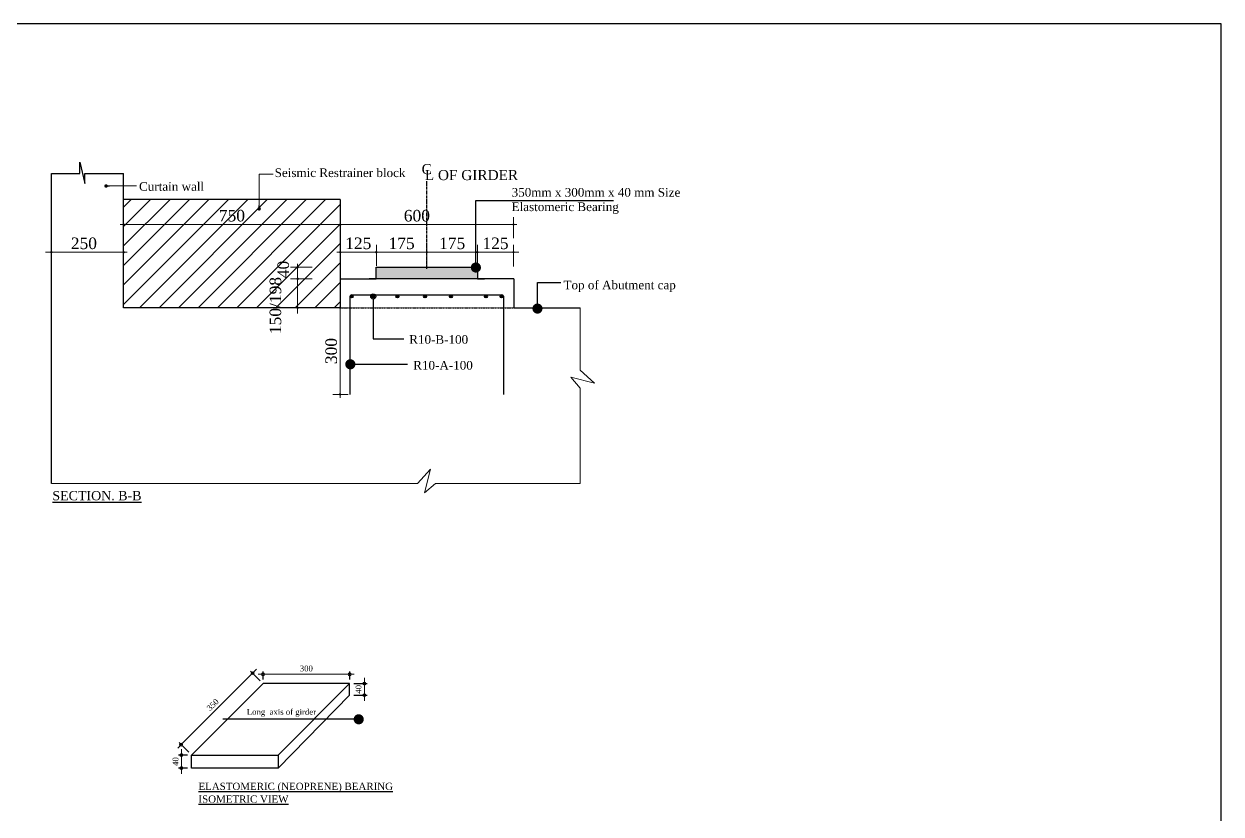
# Model space of a CAD drawing. Header units: millimetres. Extents: x -29779 to 80452, y -13100 to 39577.
# Drawn here: x -8310 to -4166, y 5066 to 7800 of the extents above; entities that cross this region are included whole.
import ezdxf

# ---------------------------------------------------------------- set-up
doc = ezdxf.new("R2010")
doc.units = ezdxf.units.MM
doc.header["$LTSCALE"] = 3
doc.linetypes.add('CENTER', pattern=[50.8, 31.75, -6.35, 6.35, -6.35])
doc.linetypes.add('HIDDEN', pattern=[9.525, 6.35, -3.175])
for name, color, linetype in [('Bearing  peat', 11, 'Continuous'), ('Center Line', 34, 'Continuous'), ('Extra Line', 70, 'Continuous'), ('Girder Line', 11, 'Continuous'), ('Hatching', 35, 'Continuous'), ('Text', 7, 'Continuous')]:
    doc.layers.add(name, color=color, linetype=linetype)
for name, color, linetype, lineweight in [('Ber', 12, 'Continuous', 30), ('Dimision', 4, 'Continuous', 13), ('hatch', 253, 'Continuous', 13)]:
    doc.layers.add(name, color=color, linetype=linetype, lineweight=lineweight)
doc.styles.get("Standard").update_dxf_attribs({"font": 'times.ttf'})
doc.styles.add('TNR', font='times.ttf')
doc.dimstyles.new('dim_20', dxfattribs={"dimscale": 0, "dimtxt": 20, "dimasz": 0.2, "dimexe": 25, "dimexo": 10, "dimgap": 10, "dimtad": 1, "dimdec": 0, "dimtxsty": 'Standard', "dimblk": 'D_TIC', "dimcen": 0, "dimclrd": 256, "dimclre": 256, "dimclrt": 256, "dimadec": 0, "dimazin": 0, "dimtfac": 1, "dimtdec": 0, "dimtix": 1, "dimtmove": 0, "dimatfit": 3, "dimldrblk": 'DOT', "dimfxl": 50, "dimfxlon": 1, "dimlwd": -1, "dimlwe": -1, "dimarcsym": 0})
doc.dimstyles.new('ISO-25', dxfattribs={"dimtxt": 15, "dimasz": 15, "dimexe": 20, "dimexo": 10.625, "dimgap": 15, "dimtad": 1, "dimdec": 1, "dimdsep": 46, "dimtxsty": 'Standard', "dimblk": 'DOT', "dimcen": 2.5, "dimclrd": 256, "dimclre": 256, "dimclrt": 256, "dimadec": 0, "dimazin": 0, "dimtfac": 1, "dimtdec": 1, "dimtix": 1, "dimtmove": 0, "dimatfit": 3, "dimldrblk": 'DOT', "dimfxl": 1, "dimlwd": -1, "dimarcsym": 0})

# ---------------------------------------------------------------- blocks, each defined once
blk = doc.blocks.new('_Dot')
at = {"color": 0, "linetype": 'ByBlock', "lineweight": -2}
blk.add_line((-0.5, 0), (-1, 0), dxfattribs=at)
at = {"color": 0, "linetype": 'ByBlock', "const_width": 0.5}
blk.add_lwpolyline([(-0.25, 0, 1), (0.25, 0, 1)], format="xyb", close=True, dxfattribs=at)
blk = doc.blocks.new('D_TIC')
at = {"layer": 'Dimision', "ltscale": 5}
for p, q in [((-60, 0), (60, 0)), ((0, 60), (0, -60))]:
    blk.add_line(p, q, dxfattribs=at)
at = {"layer": 'Dimision', "ltscale": 5, "const_width": 20}
blk.add_lwpolyline([(-10, 0, 1), (10, 0, 1)], format="xyb", close=True, dxfattribs=at)
blk = doc.blocks.new('*D568')
at = {"layer": 'Defpoints', "color": 0, "transparency": 16777216}
for p in [(-8215.1, 7010.4), (-8215.1, 6945.9), (-7965.1, 6932.2)]:
    blk.add_point(p, dxfattribs=at)
at = {"layer": 'Dimision', "transparency": 16777216}
for p, q in [((-8215.1, 6960.4), (-8215.1, 7035.4)), ((-7965.3, 7010.4), (-8214.9, 7010.4)), ((-7965.1, 6960.4), (-7965.1, 7035.4))]:
    blk.add_line(p, q, dxfattribs=at)
at = {"layer": 'Dimision', "transparency": 16777216, "xscale": 0.2, "yscale": 0.2, "zscale": 0.2, "rotation": 180}
blk.add_blockref('D_TIC', (-8215.1, 7010.4), dxfattribs=at)
at = {"layer": 'Dimision', "transparency": 16777216, "xscale": 0.2, "yscale": 0.2, "zscale": 0.2}
blk.add_blockref('D_TIC', (-7965.1, 7010.4), dxfattribs=at)
at = {"layer": 'Dimision', "transparency": 16777216, "insert": (-8102.6, 7040.8), "char_height": 40, "attachment_point": 5}
blk.add_mtext('250', dxfattribs=at)
blk = doc.blocks.new('*D570')
at = {"layer": 'Defpoints', "color": 0, "transparency": 16777216}
for p in [(-7223.5, 6918.1), (-7362.5, 6818.1), (-7252.3, 6818.1)]:
    blk.add_point(p, dxfattribs=at)
at = {"layer": 'Dimision', "transparency": 16777216}
for p, q in [((-7312.5, 6918.1), (-7387.5, 6918.1)), ((-7362.5, 6917.9), (-7362.5, 6818.3)), ((-7312.5, 6818.1), (-7387.5, 6818.1))]:
    blk.add_line(p, q, dxfattribs=at)
at = {"layer": 'Dimision', "transparency": 16777216, "xscale": 0.2, "yscale": 0.2, "zscale": 0.2}
for p, rotation in [((-7362.5, 6918.1), 90), ((-7362.5, 6818.1), 270)]:
    blk.add_blockref('D_TIC', p, dxfattribs=dict(at, rotation=rotation))
at = {"layer": 'Dimision', "transparency": 16777216, "insert": (-7439.3, 6825.6), "char_height": 40, "attachment_point": 5, "rotation": 90}
blk.add_mtext('150/198', dxfattribs=at)
blk = doc.blocks.new('*D573')
at = {"layer": 'Defpoints', "color": 0, "transparency": 16777216}
for p in [(-6740.1, 7010.4), (-6915.1, 6954.3), (-6740.1, 6953.1)]:
    blk.add_point(p, dxfattribs=at)
at = {"layer": 'Dimision', "transparency": 16777216}
for p, q in [((-6915.1, 6964.3), (-6915.1, 7035.4)), ((-6914.9, 7010.4), (-6740.3, 7010.4)), ((-6740.1, 6963.1), (-6740.1, 7035.4))]:
    blk.add_line(p, q, dxfattribs=at)
at = {"layer": 'Dimision', "transparency": 16777216, "xscale": 0.2, "yscale": 0.2, "zscale": 0.2, "rotation": 180}
blk.add_blockref('D_TIC', (-6915.1, 7010.4), dxfattribs=at)
at = {"layer": 'Dimision', "transparency": 16777216, "xscale": 0.2, "yscale": 0.2, "zscale": 0.2}
blk.add_blockref('D_TIC', (-6740.1, 7010.4), dxfattribs=at)
at = {"layer": 'Dimision', "transparency": 16777216, "insert": (-6827.6, 7040.8), "char_height": 40, "attachment_point": 5}
blk.add_mtext('175', dxfattribs=at)
blk = doc.blocks.new('*D574')
at = {"layer": 'Defpoints', "color": 0, "transparency": 16777216}
for p in [(-7090.1, 7010.4), (-7090.1, 6953.1), (-6915.1, 6954.3)]:
    blk.add_point(p, dxfattribs=at)
at = {"layer": 'Dimision', "transparency": 16777216}
for p, q in [((-7090.1, 6963.1), (-7090.1, 7035.4)), ((-6915.3, 7010.4), (-7089.9, 7010.4)), ((-6915.1, 6964.3), (-6915.1, 7035.4))]:
    blk.add_line(p, q, dxfattribs=at)
at = {"layer": 'Dimision', "transparency": 16777216, "xscale": 0.2, "yscale": 0.2, "zscale": 0.2, "rotation": 180}
blk.add_blockref('D_TIC', (-7090.1, 7010.4), dxfattribs=at)
at = {"layer": 'Dimision', "transparency": 16777216, "xscale": 0.2, "yscale": 0.2, "zscale": 0.2}
blk.add_blockref('D_TIC', (-6915.1, 7010.4), dxfattribs=at)
at = {"layer": 'Dimision', "transparency": 16777216, "insert": (-7002.6, 7040.8), "char_height": 40, "attachment_point": 5}
blk.add_mtext('175', dxfattribs=at)
blk = doc.blocks.new('*D575')
at = {"layer": 'Defpoints', "color": 0, "transparency": 16777216}
for p in [(-7215.1, 7010.4), (-7215.1, 6934.6), (-7090.1, 6958.1)]:
    blk.add_point(p, dxfattribs=at)
at = {"layer": 'Dimision', "transparency": 16777216}
for p, q in [((-7215.1, 6960.4), (-7215.1, 7035.4)), ((-7090.3, 7010.4), (-7214.9, 7010.4)), ((-7090.1, 6968.1), (-7090.1, 7035.4))]:
    blk.add_line(p, q, dxfattribs=at)
at = {"layer": 'Dimision', "transparency": 16777216, "xscale": 0.2, "yscale": 0.2, "zscale": 0.2, "rotation": 180}
blk.add_blockref('D_TIC', (-7215.1, 7010.4), dxfattribs=at)
at = {"layer": 'Dimision', "transparency": 16777216, "xscale": 0.2, "yscale": 0.2, "zscale": 0.2}
blk.add_blockref('D_TIC', (-7090.1, 7010.4), dxfattribs=at)
at = {"layer": 'Dimision', "transparency": 16777216, "insert": (-7152.6, 7040.8), "char_height": 40, "attachment_point": 5}
blk.add_mtext('125', dxfattribs=at)
blk = doc.blocks.new('*D576')
at = {"layer": 'Defpoints', "color": 0, "transparency": 16777216}
for p in [(-6615.1, 7010.4), (-6740.1, 6953.1), (-6615.1, 6934.6)]:
    blk.add_point(p, dxfattribs=at)
at = {"layer": 'Dimision', "transparency": 16777216}
for p, q in [((-6740.1, 6963.1), (-6740.1, 7035.4)), ((-6739.9, 7010.4), (-6615.3, 7010.4)), ((-6615.1, 6960.4), (-6615.1, 7035.4))]:
    blk.add_line(p, q, dxfattribs=at)
at = {"layer": 'Dimision', "transparency": 16777216, "xscale": 0.2, "yscale": 0.2, "zscale": 0.2, "rotation": 180}
blk.add_blockref('D_TIC', (-6740.1, 7010.4), dxfattribs=at)
at = {"layer": 'Dimision', "transparency": 16777216, "xscale": 0.2, "yscale": 0.2, "zscale": 0.2}
blk.add_blockref('D_TIC', (-6615.1, 7010.4), dxfattribs=at)
at = {"layer": 'Dimision', "transparency": 16777216, "insert": (-6677.6, 7040.8), "char_height": 40, "attachment_point": 5}
blk.add_mtext('125', dxfattribs=at)
blk = doc.blocks.new('*D577')
at = {"layer": 'Defpoints', "color": 0, "transparency": 16777216}
for p in [(-6615.1, 7106.1), (-7215.1, 7049.1), (-6615.1, 7049.1)]:
    blk.add_point(p, dxfattribs=at)
at = {"layer": 'Dimision', "transparency": 16777216}
for p, q in [((-7215.1, 7059.1), (-7215.1, 7131.1)), ((-6615.1, 7059.1), (-6615.1, 7131.1)), ((-7214.9, 7106.1), (-6615.3, 7106.1))]:
    blk.add_line(p, q, dxfattribs=at)
at = {"layer": 'Dimision', "transparency": 16777216, "xscale": 0.2, "yscale": 0.2, "zscale": 0.2, "rotation": 180}
blk.add_blockref('D_TIC', (-7215.1, 7106.1), dxfattribs=at)
at = {"layer": 'Dimision', "transparency": 16777216, "xscale": 0.2, "yscale": 0.2, "zscale": 0.2}
blk.add_blockref('D_TIC', (-6615.1, 7106.1), dxfattribs=at)
at = {"layer": 'Dimision', "transparency": 16777216, "insert": (-6949.7, 7136.4), "char_height": 40, "attachment_point": 5}
blk.add_mtext('600', dxfattribs=at)
blk = doc.blocks.new('*D578')
at = {"layer": 'Defpoints', "color": 0, "transparency": 16777216}
for p in [(-7362.5, 6958.1), (-7090.1, 6958.1), (-7254.4, 6918.1)]:
    blk.add_point(p, dxfattribs=at)
at = {"layer": 'Dimision', "transparency": 16777216}
for p, q in [((-7312.5, 6958.1), (-7387.5, 6958.1)), ((-7362.5, 6918.3), (-7362.5, 6957.9)), ((-7312.5, 6918.1), (-7387.5, 6918.1))]:
    blk.add_line(p, q, dxfattribs=at)
at = {"layer": 'Dimision', "transparency": 16777216, "xscale": 0.2, "yscale": 0.2, "zscale": 0.2}
for p, rotation in [((-7362.5, 6958.1), 90), ((-7362.5, 6918.1), 270)]:
    blk.add_blockref('D_TIC', p, dxfattribs=dict(at, rotation=rotation))
at = {"layer": 'Dimision', "transparency": 16777216, "insert": (-7412.2, 6950.4), "char_height": 40, "attachment_point": 5, "rotation": 90}
blk.add_mtext('40', dxfattribs=at)
blk = doc.blocks.new('*D609')
at = {"layer": 'Defpoints', "color": 0, "linetype": 'Continuous', "ltscale": 0.1, "transparency": 16777216}
for p in [(-7965.1, 7106.1), (-7965.1, 7105.8), (-7215.1, 7049.1)]:
    blk.add_point(p, dxfattribs=at)
at = {"layer": 'Dimision', "ltscale": 0.1, "transparency": 16777216}
for p, q in [((-7965.1, 7106.1), (-7965.1, 7131.1)), ((-7215.1, 7059.1), (-7215.1, 7131.1)), ((-7215.3, 7106.1), (-7964.9, 7106.1))]:
    blk.add_line(p, q, dxfattribs=at)
at = {"layer": 'Dimision', "linetype": 'Continuous', "ltscale": 0.1, "transparency": 16777216, "xscale": 0.2, "yscale": 0.2, "zscale": 0.2, "rotation": 180}
blk.add_blockref('D_TIC', (-7965.1, 7106.1), dxfattribs=at)
at = {"layer": 'Dimision', "linetype": 'Continuous', "ltscale": 0.1, "transparency": 16777216, "xscale": 0.2, "yscale": 0.2, "zscale": 0.2}
blk.add_blockref('D_TIC', (-7215.1, 7106.1), dxfattribs=at)
at = {"layer": 'Dimision', "linetype": 'Continuous', "ltscale": 0.1, "transparency": 16777216, "insert": (-7590.1, 7136.5), "char_height": 40, "width": 183.488, "attachment_point": 5}
blk.add_mtext('750', dxfattribs=at)
blk = doc.blocks.new('*D604')
at = {"layer": 'Defpoints', "color": 0, "transparency": 16777216}
for p in [(-7215.7, 6818.1), (-7176.7, 6818.1), (-7177.2, 6518.1)]:
    blk.add_point(p, dxfattribs=at)
at = {"layer": 'Dimision', "transparency": 16777216}
for p, q in [((-7186.7, 6818.1), (-7240.7, 6818.1)), ((-7215.7, 6518.3), (-7215.7, 6817.9)), ((-7187.2, 6518.1), (-7240.7, 6518.1))]:
    blk.add_line(p, q, dxfattribs=at)
at = {"layer": 'Dimision', "transparency": 16777216, "xscale": 0.2, "yscale": 0.2, "zscale": 0.2}
for p, rotation in [((-7215.7, 6818.1), 90), ((-7215.7, 6518.1), 270)]:
    blk.add_blockref('D_TIC', p, dxfattribs=dict(at, rotation=rotation))
at = {"layer": 'Dimision', "transparency": 16777216, "insert": (-7246, 6668.1), "char_height": 40, "attachment_point": 5, "rotation": 90}
blk.add_mtext('300', dxfattribs=at)
blk = doc.blocks.new('_Small')
at = {"color": 0, "linetype": 'ByBlock', "lineweight": -2}
blk.add_circle((0, 0), 0.25, dxfattribs=at)
blk = doc.blocks.new('*D611')
at = {"layer": 'Defpoints', "color": 0, "linetype": 'Continuous', "ltscale": 3, "transparency": 16777216}
for p in [(-7482.4, 5517.2), (-7182.4, 5549.2), (-7182.4, 5517.2)]:
    blk.add_point(p, dxfattribs=at)
at = {"layer": 'Dimision', "linetype": 'Continuous', "lineweight": -2, "ltscale": 3, "transparency": 16777216}
for p, q in [((-7482.4, 5531.2), (-7482.4, 5559.2)), ((-7182.4, 5531.2), (-7182.4, 5559.2))]:
    blk.add_line(p, q, dxfattribs=at)
at = {"layer": 'Dimision', "linetype": 'Continuous', "ltscale": 3, "transparency": 16777216}
blk.add_line((-7487.4, 5549.2), (-7177.4, 5549.2), dxfattribs=at)
at = {"layer": 'Dimision', "linetype": 'Continuous', "ltscale": 3, "transparency": 16777216, "xscale": 20, "yscale": 20, "zscale": 20, "rotation": 180}
blk.add_blockref('_Small', (-7482.4, 5549.2), dxfattribs=at)
at = {"layer": 'Dimision', "linetype": 'Continuous', "ltscale": 3, "transparency": 16777216, "xscale": 20, "yscale": 20, "zscale": 20}
blk.add_blockref('_Small', (-7182.4, 5549.2), dxfattribs=at)
at = {"layer": 'Dimision', "linetype": 'Continuous', "ltscale": 3, "transparency": 16777216, "insert": (-7332.4, 5569.3), "char_height": 20, "attachment_point": 5}
blk.add_mtext('300', dxfattribs=at)
blk = doc.blocks.new('*D612')
at = {"layer": 'Defpoints', "color": 0, "linetype": 'Continuous', "ltscale": 3, "transparency": 16777216}
for p in [(-7482.4, 5517.2), (-7766, 5305.8), (-7729.9, 5269.8)]:
    blk.add_point(p, dxfattribs=at)
at = {"layer": 'Dimision', "linetype": 'Continuous', "ltscale": 3, "transparency": 16777216}
blk.add_line((-7514.9, 5556.8), (-7769.5, 5302.3), dxfattribs=at)
at = {"layer": 'Dimision', "linetype": 'Continuous', "lineweight": -2, "ltscale": 3, "transparency": 16777216}
for p, q in [((-7492.3, 5527.1), (-7525.5, 5560.3)), ((-7739.8, 5279.7), (-7773, 5312.9))]:
    blk.add_line(p, q, dxfattribs=at)
at = {"layer": 'Dimision', "linetype": 'Continuous', "ltscale": 3, "transparency": 16777216, "xscale": 20, "yscale": 20, "zscale": 20}
for p, rotation in [((-7518.5, 5553.3), 45.00000000000679), ((-7766, 5305.8), 225.0000000000067)]:
    blk.add_blockref('_Small', p, dxfattribs=dict(at, rotation=rotation))
at = {"layer": 'Dimision', "linetype": 'Continuous', "ltscale": 3, "transparency": 16777216, "insert": (-7656.5, 5443.8), "char_height": 20, "attachment_point": 5, "rotation": 45}
blk.add_mtext('350', dxfattribs=at)
blk = doc.blocks.new('*D613')
at = {"layer": 'Defpoints', "color": 0, "linetype": 'Continuous', "ltscale": 3, "transparency": 16777216}
for p in [(-7182.4, 5517.2), (-7182.4, 5477.2), (-7131.5, 5477.2)]:
    blk.add_point(p, dxfattribs=at)
at = {"layer": 'Dimision', "linetype": 'Continuous', "lineweight": -2, "ltscale": 3, "transparency": 16777216}
for p, q in [((-7168.4, 5517.2), (-7121.5, 5517.2)), ((-7168.4, 5477.2), (-7121.5, 5477.2))]:
    blk.add_line(p, q, dxfattribs=at)
at = {"layer": 'Dimision', "linetype": 'Continuous', "ltscale": 3, "transparency": 16777216}
for p, q in [((-7131.5, 5517.2), (-7131.5, 5537.2)), ((-7131.5, 5517.2), (-7131.5, 5477.2)), ((-7131.5, 5477.2), (-7131.5, 5457.2))]:
    blk.add_line(p, q, dxfattribs=at)
at = {"layer": 'Dimision', "linetype": 'Continuous', "ltscale": 3, "transparency": 16777216, "xscale": 20, "yscale": 20, "zscale": 20}
for p, rotation in [((-7131.5, 5517.2), 270), ((-7131.5, 5477.2), 90)]:
    blk.add_blockref('_Small', p, dxfattribs=dict(at, rotation=rotation))
at = {"layer": 'Dimision', "linetype": 'Continuous', "ltscale": 3, "transparency": 16777216, "insert": (-7151.7, 5497.2), "char_height": 20, "attachment_point": 5, "rotation": 90}
blk.add_mtext('40', dxfattribs=at)
blk = doc.blocks.new('*D614')
at = {"layer": 'Defpoints', "color": 0, "linetype": 'Continuous', "ltscale": 3, "transparency": 16777216}
for p in [(-7729.9, 5269.8), (-7764.9, 5224.8), (-7729.9, 5224.8)]:
    blk.add_point(p, dxfattribs=at)
at = {"layer": 'Dimision', "linetype": 'Continuous', "lineweight": -2, "ltscale": 3, "transparency": 16777216}
for p, q in [((-7743.9, 5269.8), (-7774.9, 5269.8)), ((-7743.9, 5224.8), (-7774.9, 5224.8))]:
    blk.add_line(p, q, dxfattribs=at)
at = {"layer": 'Dimision', "linetype": 'Continuous', "ltscale": 3, "transparency": 16777216}
for p, q in [((-7764.9, 5269.8), (-7764.9, 5289.8)), ((-7764.9, 5269.8), (-7764.9, 5224.8)), ((-7764.9, 5224.8), (-7764.9, 5204.8))]:
    blk.add_line(p, q, dxfattribs=at)
at = {"layer": 'Dimision', "linetype": 'Continuous', "ltscale": 3, "transparency": 16777216, "xscale": 20, "yscale": 20, "zscale": 20}
for p, rotation in [((-7764.9, 5269.8), 270), ((-7764.9, 5224.8), 90)]:
    blk.add_blockref('_Small', p, dxfattribs=dict(at, rotation=rotation))
at = {"layer": 'Dimision', "linetype": 'Continuous', "ltscale": 3, "transparency": 16777216, "insert": (-7785, 5247.3), "char_height": 20, "attachment_point": 5, "rotation": 90}
blk.add_mtext('40', dxfattribs=at)

msp = doc.modelspace()

# ---------------------------------------------------------------- hatches: boundary and pattern name
at = {"layer": 'Ber', "linetype": 'Continuous'}
for points in [[(-7170.67, 6857.09, 1), (-7180.67, 6857.09, 1)], [(-7095.67, 6857.09, 1), (-7105.67, 6857.09, 1)], [(-7012.08, 6857.09, 1), (-7022.08, 6857.09, 1)], [(-6916.33, 6857.09, 1), (-6926.33, 6857.09, 1)], [(-6826.7, 6857.09, 1), (-6836.7, 6857.09, 1)], [(-6705.75, 6857.09, 1), (-6715.75, 6857.09, 1)], [(-6651.63, 6857.09, 1), (-6661.63, 6857.09, 1)]]:
    msp.add_hatch(color=256, dxfattribs=at).paths.add_polyline_path(points)
at = {"layer": 'hatch', "linetype": 'Continuous', "ltscale": 0.1}
h = msp.add_hatch(dxfattribs=at)
h.set_pattern_fill('ANSI31', color=256, scale=15)
h.set_pattern_definition([(45, (9679.857, 834.276), (-33.67596, 33.67596), [])])
h.paths.add_polyline_path([(-7215.76, 7192.59), (-7965.13, 7192.59), (-7965.13, 6818.1), (-7215.76, 6818.1)])
at = {"layer": 'Hatching', "linetype": 'Continuous', "ltscale": 0.1}
msp.add_hatch(color=256, dxfattribs=at).paths.add_polyline_path([(-6740.13, 6958.1), (-7090.13, 6958.1), (-7090.13, 6918.1), (-6740.13, 6918.1)])

# ---------------------------------------------------------------- linework, layer by layer
at = {"layer": 'Bearing  peat', "linetype": 'Continuous'}
for p, q in [((-8215.13, 6858.1), (-8215.13, 7283.15)), ((-7965.13, 6818.1), (-7965.13, 7283.11)), ((-7215.76, 7192.59), (-7965.13, 7192.59)), ((-7215.76, 7192.59), (-7215.76, 6818.1)), ((-7215.76, 6918.1), (-7090.13, 6918.1)), ((-7090.13, 6918.1), (-7115.13, 6918.1)), ((-6740.13, 6918.1), (-6715.13, 6918.1)), ((-6614.51, 6918.1), (-6740.13, 6918.1)), ((-6614.51, 6918.1), (-6614.51, 6818.1)), ((-8215.13, 6210.26), (-8215.13, 6858.1)), ((-7215.76, 6818.1), (-7965.13, 6818.1)), ((-6614.51, 6818.1), (-6384.61, 6818.1))]:
    msp.add_line(p, q, dxfattribs=at)
at = {"layer": 'Bearing  peat'}
for p, q in [((-7482.43, 5517.24), (-7729.92, 5269.75)), ((-7182.43, 5517.24), (-7482.43, 5517.24)), ((-7429.92, 5269.75), (-7182.43, 5517.24)), ((-7182.43, 5477.24), (-7182.43, 5517.24)), ((-7429.92, 5224.75), (-7182.43, 5477.24)), ((-7729.92, 5269.75), (-7429.92, 5269.75)), ((-7729.92, 5224.75), (-7729.92, 5269.75)), ((-7429.92, 5269.75), (-7429.92, 5224.75)), ((-7429.92, 5224.75), (-7729.92, 5224.75))]:
    msp.add_line(p, q, dxfattribs=at)
at = {"layer": 'Bearing  peat', "linetype": 'Continuous'}
msp.add_lwpolyline([(-8215.13, 7283.15), (-8116.8, 7283.15), (-8116.8, 7321.58), (-8099.01, 7247.77), (-8099.01, 7283.11), (-7965.13, 7283.11)], dxfattribs=at)
msp.add_lwpolyline([(-7090.13, 6958.1), (-6740.13, 6958.1), (-6740.13, 6918.1), (-7090.13, 6918.1)], close=True, dxfattribs=at)
at = {"layer": 'Ber', "linetype": 'Continuous'}
for p, q in [((-7180.13, 6518.1), (-7180.13, 6858.32)), ((-7175.13, 6863.32), (-6655.13, 6863.32)), ((-6650.13, 6858.32), (-6650.13, 6518.1))]:
    msp.add_line(p, q, dxfattribs=at)
for centre in [(-7175.67, 6857.09), (-7100.67, 6857.09), (-7017.08, 6857.09), (-6921.33, 6857.09), (-6831.7, 6857.09), (-6710.75, 6857.09), (-6656.63, 6857.09)]:
    msp.add_circle(centre, 5, dxfattribs=at)
for centre, start, end in [((-7175.13, 6858.32), 90, 180), ((-6655.13, 6858.32), 0, 90)]:
    msp.add_arc(centre, 5, start, end, dxfattribs=at)
at = {"layer": 'Center Line', "linetype": 'CENTER', "ltscale": 0.1}
msp.add_line((-6915.13, 6953.1), (-6915.13, 7257.45), dxfattribs=at)
at = {"layer": 'Defpoints', "linetype": 'Continuous', "ltscale": 3}
msp.add_lwpolyline([(-11624.29, 2015.74), (-4165.59, 2015.74), (-4165.59, 7800.39), (-11624.29, 7800.39)], close=True, dxfattribs=at)
at = {"layer": 'Dimision', "linetype": 'Continuous', "ltscale": 0.1}
for p, q in [((-8215.13, 7010.42), (-8235.52, 7010.42)), ((-7362.55, 6923.1), (-7362.55, 6938.1)), ((-7362.55, 6818.1), (-7362.55, 6798.1))]:
    msp.add_line(p, q, dxfattribs=at)
at = {"layer": 'Dimision'}
for p, q in [((-7205.13, 7010.42), (-7226.06, 7010.42)), ((-6617.17, 7010.42), (-6596.24, 7010.42))]:
    msp.add_line(p, q, dxfattribs=at)
at = {"layer": 'Dimision', "linetype": 'Continuous'}
for p, q in [((-6384.61, 6601.59), (-6384.61, 6818.1)), ((-6947.33, 6210.26), (-8215.13, 6210.26))]:
    msp.add_line(p, q, dxfattribs=at)
at = {"layer": 'Dimision', "linetype": 'Continuous', "lineweight": 0}
for p, q in [((-7518.47, 5553.27), (-7505.07, 5566.8)), ((-7482.43, 5549.16), (-7499.17, 5549.16)), ((-7182.43, 5549.16), (-7166.59, 5549.16)), ((-7765.96, 5305.79), (-7777.63, 5293.78))]:
    msp.add_line(p, q, dxfattribs=at)
at = {"layer": 'Dimision', "linetype": 'Continuous'}
for points in [[(-6384.61, 6601.59), (-6335.32, 6556.86), (-6417.28, 6577.54), (-6384.8, 6539.61), (-6384.8, 6210.07)], [(-6947.33, 6210.26), (-6902.6, 6259.55), (-6923.27, 6177.59), (-6885.34, 6210.07), (-6384.8, 6210.07)]]:
    msp.add_lwpolyline(points, dxfattribs=at)
at = {"layer": 'Extra Line', "linetype": 'Continuous'}
msp.add_line((-6740.13, 6938.1), (-6740.13, 6938.1), dxfattribs=at)
at = {"layer": 'Extra Line', "linetype": 'HIDDEN', "ltscale": 0.05}
msp.add_line((-7215.76, 6818.1), (-6614.51, 6818.1), dxfattribs=at)
at = {"layer": 'Girder Line', "linetype": 'Continuous'}
msp.add_line((-7090.13, 6958.1), (-6740.13, 6958.1), dxfattribs=at)
at = {"layer": 'Text'}
msp.add_lwpolyline([(-7100.67, 6848.25), (-7100.67, 6710.61), (-6994.92, 6710.61)], dxfattribs=at)
msp.add_circle((-7100.67, 6857.09), 8.85, dxfattribs=at)

# ---------------------------------------------------------------- texts
at = {"layer": 'Text', "attachment_point": 1}
for s, insert, char_height, width in [('Seismic Restrainer block', (-7442.21, 7300.41), 30, 634.4051), ('Curtain wall', (-7911.58, 7252.8), 30, 634.4051), ('350mm x 300mm x 40 mm Size\\PElastomeric Bearing', (-6621.63, 7232.62), 30, 581.912), ('Top of Abutment cap', (-6442.08, 6911.96), 30, 634.4051), ('R10-B-100', (-6976.11, 6723.26), 30, 634.4051), ('R10-A-100', (-6962.43, 6633.84), 30, 634.4051), ('{\\fTimes New Roman|b0|i0|c0|p18;\\LSECTION. B-B}', (-8211.79, 6183.67), 32, 1073.7647)]:
    msp.add_mtext(s, dxfattribs=dict(at, insert=insert, char_height=char_height, width=width))
at = {"layer": 'Text', "linetype": 'Continuous', "ltscale": 3, "char_height": 35, "attachment_point": 1}
for s, insert, width in [('{\\fTimes New Roman|b0|i0|c0|p18;C}', (-6933.31, 7315.32), 951.6077), ('L OF GIRDER', (-6922.28, 7294.89), 415.2492)]:
    msp.add_mtext(s, dxfattribs=dict(at, insert=insert, width=width))
at = {"layer": 'Text', "attachment_point": 1, "style": 'TNR'}
for s, insert, char_height, width in [('Long  axis of girder', (-7538.57, 5429.01), 20, 634.4051), ('{\\LELASTOMERIC (NEOPRENE) BEARING}', (-7705.78, 5173.93), 25, 993.1373), ('{\\LISOMETRIC VIEW}', (-7705.78, 5129.91), 25, 993.1373)]:
    msp.add_mtext(s, dxfattribs=dict(at, insert=insert, char_height=char_height, width=width))

# ---------------------------------------------------------------- dimensions: what is measured, and where the dimension line sits
at = {"layer": 'Dimision', "linetype": 'Continuous', "ltscale": 0.1}
dim = msp.add_linear_dim(base=(-7965.13, 7106.07), p1=(-7215.13, 7049.14), p2=(-7965.13, 7105.79), dimstyle='dim_20', override={"dimscale": 1, "dimtxt": 40, "dimtmove": 1}, dxfattribs=at)
dim.commit()
dim.dimension.update_dxf_attribs({"geometry": '*D609', "text_midpoint": (-7590.13, 7136.48)})
at = {"layer": 'Dimision'}
for base, p1, p2, picture, middle in [((-6615.13, 7106.07), (-7215.13, 7049.14), (-6615.13, 7049.14), '*D577', (-6949.68, 7106.07)), ((-8215.13, 7010.42), (-7965.13, 6932.23), (-8215.13, 6945.89), '*D568', (-8102.63, 7010.42))]:
    dim = msp.add_linear_dim(base=base, p1=p1, p2=p2, dimstyle='dim_20', override={"dimscale": 1, "dimtxt": 40}, dxfattribs=at)
    dim.commit()
    dim.dimension.update_dxf_attribs({"geometry": picture, "text_midpoint": middle, "dimtype": 160})
for base, p1, p2, picture, middle in [((-7215.13, 7010.42), (-7090.13, 6958.1), (-7215.13, 6934.58), '*D575', (-7152.63, 7040.76)), ((-6740.13, 7010.42), (-6915.13, 6954.35), (-6740.13, 6953.1), '*D573', (-6827.63, 7040.82))]:
    dim = msp.add_linear_dim(base=base, p1=p1, p2=p2, dimstyle='dim_20', override={"dimscale": 1, "dimtxt": 40}, dxfattribs=at)
    dim.commit()
    dim.dimension.update_dxf_attribs({"geometry": picture, "text_midpoint": middle})
for base, p1, p2, angle, picture, middle in [((-7090.13, 7010.42), (-6915.13, 6954.35), (-7090.13, 6953.1), 180, '*D574', (-7002.63, 7040.82)), ((-6615.13, 7010.42), (-6740.13, 6953.1), (-6615.13, 6934.58), 180, '*D576', (-6677.63, 7040.76)), ((-7215.65, 6818.1), (-7177.18, 6518.1), (-7176.68, 6818.1), 90, '*D604', (-7246, 6668.1))]:
    dim = msp.add_linear_dim(base=base, p1=p1, p2=p2, angle=angle, dimstyle='dim_20', override={"dimscale": 1, "dimtxt": 40}, dxfattribs=at)
    dim.commit()
    dim.dimension.update_dxf_attribs({"geometry": picture, "text_midpoint": middle})
dim = msp.add_linear_dim(base=(-7362.55, 6958.1), p1=(-7254.44, 6918.1), p2=(-7090.13, 6958.1), angle=90, dimstyle='dim_20', override={"dimscale": 1, "dimtxt": 40, "dimtmove": 2}, dxfattribs=at)
dim.commit()
dim.dimension.update_dxf_attribs({"geometry": '*D578', "text_midpoint": (-7412.22, 6950.35), "dimtype": 160})
dim = msp.add_linear_dim(base=(-7362.55, 6818.1), p1=(-7223.53, 6918.1), p2=(-7252.28, 6818.1), angle=90, text='150/198', dimstyle='dim_20', override={"dimscale": 1, "dimtxt": 40, "dimtmove": 2}, dxfattribs=at)
dim.commit()
dim.dimension.update_dxf_attribs({"geometry": '*D570', "text_midpoint": (-7439.32, 6825.59), "dimtype": 160})
at = {"layer": 'Dimision', "linetype": 'Continuous', "ltscale": 3}
for p1, p2, distance, picture, middle in [((-7482.43, 5517.24), (-7729.92, 5269.75), -50.96, '*D612', (-7656.48, 5443.79)), ((-7482.43, 5517.24), (-7182.43, 5517.24), 31.92, '*D611', (-7332.43, 5569.33)), ((-7182.43, 5517.24), (-7182.43, 5477.24), 50.91, '*D613', (-7151.7, 5497.24))]:
    dim = msp.add_aligned_dim(p1=p1, p2=p2, distance=distance, dimstyle='ISO-25', override={"dimtxt": 20, "dimasz": 20, "dimexe": 10, "dimexo": 14, "dimgap": 10, "dimblk1": 'Small', "dimblk2": 'Small', "dimsah": 1, "dimdle": 5, "dimtmove": 2}, dxfattribs=at)
    dim.commit()
    dim.dimension.update_dxf_attribs({"geometry": picture, "text_midpoint": middle})
dim = msp.add_aligned_dim(p1=(-7729.92, 5269.75), p2=(-7729.92, 5224.75), distance=-34.94, text='40', dimstyle='ISO-25', override={"dimtxt": 20, "dimasz": 20, "dimexe": 10, "dimexo": 14, "dimgap": 10, "dimblk1": 'Small', "dimblk2": 'Small', "dimsah": 1, "dimdle": 5, "dimtmove": 2}, dxfattribs=at)
dim.commit()
dim.dimension.update_dxf_attribs({"geometry": '*D614', "text_midpoint": (-7785.04, 5247.25)})

# ---------------------------------------------------------------- leaders
at = {"layer": 'Dimision', "linetype": 'Continuous', "ltscale": 0.1}
for points, override in [([(-7495.9, 7160.46), (-7495.9, 7280.28), (-7447.75, 7280.28)], {"dimasz": 12, "dimtad": 0}), ([(-8025.73, 7239.5), (-7919.85, 7239.5)], {"dimasz": 12, "dimgap": 15, "dimtad": 0})]:
    msp.add_leader(points, dimstyle='ISO-25', override=override, dxfattribs=at)
at = {"layer": 'Text'}
for points in [[(-6745.47, 6957.32), (-6745.47, 7189.24), (-6269, 7189.24)], [(-6532.21, 6815.12), (-6532.21, 6904.97), (-6451.1, 6904.97)], [(-7180.13, 6622.35), (-6981.66, 6622.35)]]:
    msp.add_leader(points, dimstyle='ISO-25', override={"dimasz": 35, "dimtad": 0}, dxfattribs=at)
at = {"layer": 'Text', "linetype": 'Continuous', "ltscale": 0.1}
msp.add_leader([(-7151.03, 5393.49), (-7621.78, 5393.49)], dimstyle='ISO-25', override={"dimasz": 35, "dimtad": 0}, dxfattribs=at)

doc.saveas('drawing.dxf')
